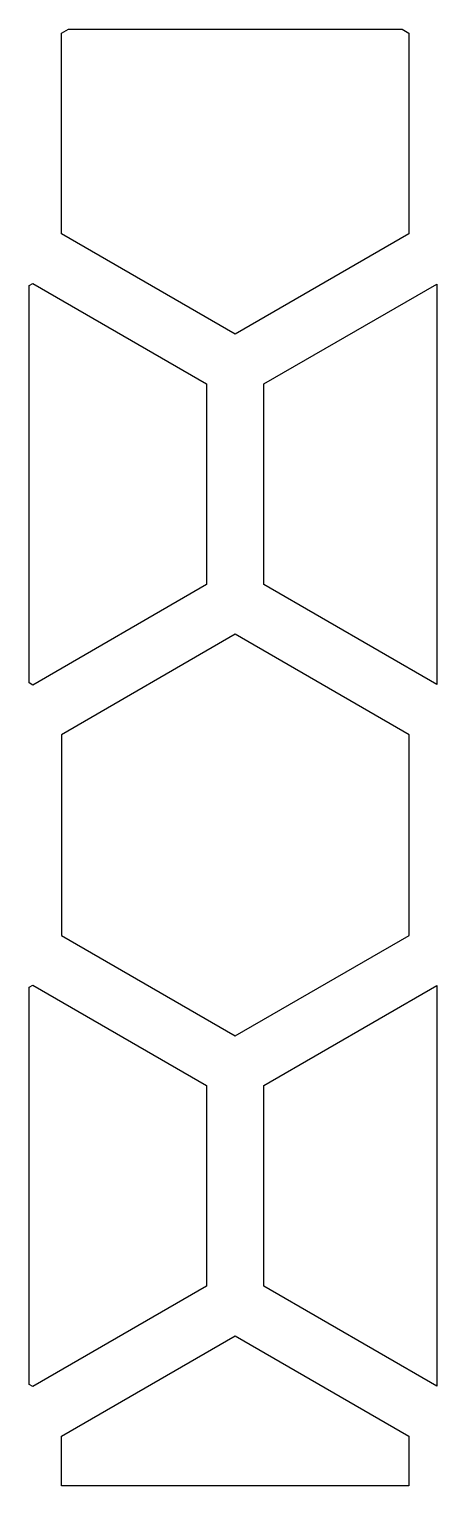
# Model space of a CAD drawing. Header units: millimetres. Extents: x -1.8 to 1.8, y -6.4 to 6.3.
import ezdxf

# ---------------------------------------------------------------- set-up
doc = ezdxf.new("R2010")
doc.units = ezdxf.units.MM

# ---------------------------------------------------------------- blocks, each defined once
blk = doc.blocks.new('HEX')
blk.add_lwpolyline([(1.516, 0.875), (0, 1.75), (-1.516, 0.875), (-1.516, -0.875), (0, -1.75), (1.516, -0.875)], close=True)

msp = doc.modelspace()

# ---------------------------------------------------------------- linework, layer by layer
for points in [[(1.474, 6.328), (1.534, 6.293), (1.534, 4.543), (0.019, 3.668), (-1.497, 4.543), (-1.497, 6.293), (-1.436, 6.328), (1.474, 6.328)], [(-1.778, 4.092), (-1.747, 4.11), (-0.231, 3.235), (-0.231, 1.485), (-1.747, 0.61), (-1.778, 0.628), (-1.778, 4.092)], [(1.778, 0.613), (0.269, 1.485), (0.269, 3.235), (1.778, 4.106), (1.778, 0.613)], [(-1.778, -2.024), (-1.747, -2.006), (-0.231, -2.881), (-0.231, -4.631), (-1.747, -5.506), (-1.778, -5.488), (-1.778, -2.024)], [(1.778, -5.503), (0.269, -4.631), (0.269, -2.881), (1.778, -2.01), (1.778, -5.503)], [(-1.497, -6.372), (-1.497, -5.939), (0.019, -5.064), (1.534, -5.939), (1.534, -6.372), (-1.497, -6.372)]]:
    msp.add_lwpolyline(points, close=True)

# ---------------------------------------------------------------- block references
msp.add_blockref('HEX', (0.019, -0.698))

doc.saveas('drawing.dxf')
